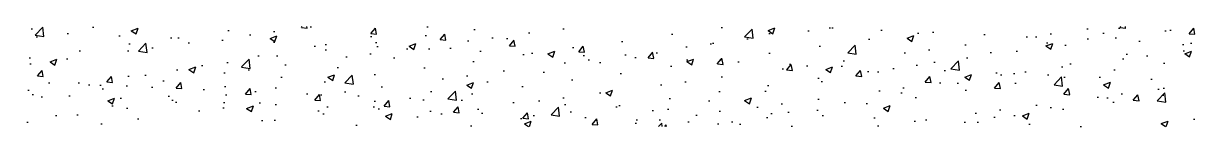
# Model space of a CAD drawing. Header units: feet. Extents: x 317 to 512, y -141 to 162.
# Drawn here: x 364.55 to 372.03, y -31.68 to -31.04 of the extents above; entities that cross this region are included whole.
import ezdxf

# ---------------------------------------------------------------- set-up
doc = ezdxf.new("R2010")
doc.units = ezdxf.units.FT
doc.header["$MEASUREMENT"] = 0
doc.layers.add('63', color=7, linetype='Continuous')

msp = doc.modelspace()

# ---------------------------------------------------------------- hatches: boundary and pattern name
at = {"layer": '63'}
h = msp.add_hatch(dxfattribs=at)
h.set_pattern_fill('AR-CONC', color=256, scale=0.0613, style=0)
h.set_pattern_definition([(50, (-3.44034, 45.75585), (0.4396805, -0.03846706), [0.045975, -0.505725]), (355, (-3.44034, 45.75585), (-0.08505457, 0.4610938), [0.03678, -0.40458]), (100.45144, (-3.4037, 45.75265), (0.3546259, 0.4226267), [0.03907274, -0.4298001]), (46.1842, (-3.44034, 45.87845), (0.6542189, -0.1014633), [0.0689625, -0.7585875]), (96.63564, (-3.3858, 45.87), (0.5729478, 0.5971347), [0.0586091, -0.6447005]), (351.18416, (-3.44034, 45.87845), (0.5729478, 0.5971347), [0.05517, -0.60687]), (21, (-3.37904, 45.8478), (0.36590402, -0.24680538), [0.045975, -0.505725]), (326, (-3.37904, 45.8478), (0.1491523, 0.444517), [0.03678, -0.40458]), (71.45144, (-3.34855, 45.82724), (0.5150563, 0.1977116), [0.03907274, -0.4298001]), (37.5, (-3.44034, 45.75585), (0.00745399, 0.20406393), [0, -0.399676, 0, -0.41071, 0, -0.4061125]), (7.5, (-3.44034, 45.75585), (0.16126163, 0.24177438), [0, -0.234166, 0, -0.390481, 0, -0.1547825]), (327.5, (-3.57704, 45.75585), (0.32723315, -0.013826136), [0, -0.15325, 0, -0.47814, 0, -0.634455]), (317.5, (-3.63834, 45.75585), (0.35749312, 0.06136435), [0, -0.199225, 0, -0.317534, 0, -0.450555])])
h.paths.add_polyline_path([(372.02722, -31.67931), (364.55096, -31.67931), (364.55096, -31.04452), (372.02722, -31.04452)])

doc.saveas('drawing.dxf')
